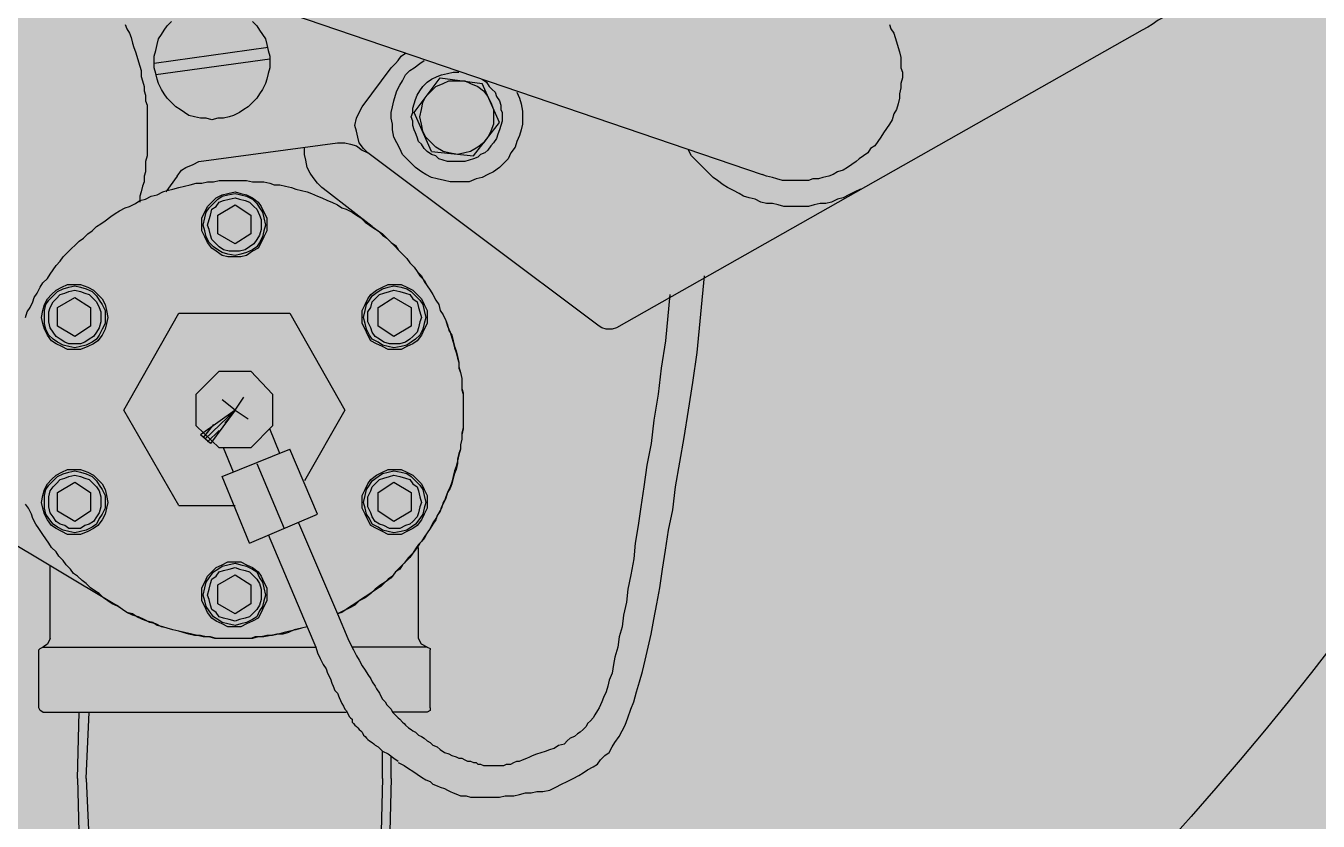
# Model space of a CAD drawing. Header units: millimetres. Extents: x -58335 to 291665, y -66693 to 213307.
# Drawn here: x 191453.8 to 191646, y 129210.8 to 129329.1 of the extents above; entities that cross this region are included whole.
import ezdxf

# ---------------------------------------------------------------- set-up
doc = ezdxf.new("R2010")
doc.units = ezdxf.units.MM
doc.header["$LTSCALE"] = 1000
doc.layers.add('X-SITE$0$-MY-녹지', color=254, linetype='Continuous')
doc.layers.add('X-SITE$0$P', color=2, linetype='Continuous')
doc.layers.add('X-SITE$0$A-ETC-기계 NOPLOT', color=163, linetype='Continuous', plot=False)
pattern_1 = [(0, (-29382.5, 14650.24), (317.5, 317.5), [158.75, -476.25]), (90, (-29303.13, 14570.87), (-317.5, 317.5), [158.75, -476.25])]

# ---------------------------------------------------------------- blocks, each defined once
blk = doc.blocks.new('X-SITE$0$240910_L-1F')
at = {"layer": 'X-SITE$0$-MY-녹지'}
h = blk.add_hatch(dxfattribs=at)
h.set_pattern_fill('CROSS', color=256, scale=50, style=2)
h.set_pattern_definition(pattern_1)
edge = h.paths.add_edge_path()
edge.add_arc((65971.07, 168205.25), 1850, 147.2795, 178.45248)
edge.add_line((64121.74, 168255.22), (153371.07, 168255.22))
edge.add_line((153371.07, 168255.22), (153371.07, 125655.26))
edge.add_line((153371.07, 125655.26), (167000, 125655.26))
edge.add_line((167000, 125655.26), (167000, 169179.4))
edge.add_line((167000, 169179.4), (166974.16, 169205.24))
edge.add_line((166974.16, 169205.24), (64414.63, 169205.26))
h = blk.add_hatch(dxfattribs=at)
h.set_pattern_fill('CROSS', color=256, scale=50, style=2)
h.set_pattern_definition(pattern_1)
edge = h.paths.add_edge_path()
edge.add_arc((65971.07, 168205.25), 1850, 147.2795, 157.76624)
edge.add_line((64258.62, 168905.27), (64971.07, 168905.27))
edge.add_line((64971.07, 168905.27), (64971.07, 168255.22))
edge.add_line((64971.07, 168255.22), (153371.07, 168255.22))
edge.add_line((153371.07, 168255.22), (153371.07, 125655.26))
edge.add_line((153371.07, 125655.26), (167000, 125655.26))
edge.add_line((167000, 125655.26), (167000, 169179.4))
edge.add_line((167000, 169179.4), (166974.16, 169205.24))
edge.add_line((166974.16, 169205.24), (64414.63, 169205.26))
blk = doc.blocks.new('X-SITE$0$punp')
at = {"layer": 'X-SITE$0$P', "color": 0, "linetype": 'Continuous'}
for points in [[(922805.92, 135460.16), (922804.72, 135459.27), (922803.83, 135458.67), (922802.93, 135457.77), (922802.04, 135456.88), (922801.14, 135455.69), (922800.25, 135454.79), (922799.35, 135453.9), (922798.46, 135453), (922797.56, 135451.81), (922796.67, 135450.91), (922796.07, 135449.72), (922795.17, 135448.82), (922794.58, 135447.63), (922793.68, 135446.44), (922793.08, 135445.54), (922792.49, 135444.35)], [(922792.49, 135444.35), (922731.02, 135335.73)], [(922793.68, 135392.13), (922792.79, 135392.42), (922791.89, 135393.02), (922791, 135393.32), (922790.1, 135393.62), (922788.91, 135393.92), (922788.01, 135394.21), (922786.82, 135394.51), (922785.92, 135394.51), (922784.73, 135394.51), (922783.83, 135394.81), (922782.64, 135394.81), (922781.45, 135394.51), (922780.55, 135394.51), (922779.36, 135394.21), (922778.46, 135394.21), (922777.27, 135393.92), (922776.08, 135393.62), (922775.18, 135393.02), (922773.99, 135392.72), (922773.09, 135392.13), (922772.2, 135391.53), (922771.3, 135390.93), (922770.41, 135390.34), (922769.51, 135389.74), (922768.62, 135389.14), (922768.02, 135388.25), (922767.12, 135387.65), (922766.53, 135386.75), (922765.93, 135385.86), (922765.33, 135385.26), (922764.74, 135384.37), (922764.14, 135383.47), (922763.54, 135382.58), (922763.24, 135381.38), (922762.65, 135380.49), (922762.35, 135379.59), (922762.05, 135378.4), (922761.75, 135377.5), (922761.75, 135376.31), (922761.45, 135375.41), (922761.45, 135374.22), (922761.45, 135373.33), (922761.45, 135372.13), (922761.45, 135371.24), (922761.45, 135370.04), (922761.75, 135368.85), (922762.05, 135367.95), (922762.35, 135366.76), (922762.65, 135365.87)], [(922759.66, 135386.16), (922759.07, 135384.96), (922758.47, 135383.77), (922757.87, 135382.58), (922757.57, 135381.38), (922756.98, 135380.19), (922756.68, 135379), (922756.68, 135377.8), (922756.38, 135376.61), (922756.08, 135375.41), (922756.08, 135373.92), (922756.08, 135372.73), (922756.08, 135371.54), (922756.08, 135370.34), (922756.38, 135369.15), (922756.68, 135367.95), (922756.68, 135366.76), (922756.98, 135365.57), (922757.57, 135364.37), (922757.87, 135363.18), (922758.17, 135361.99), (922758.77, 135361.09), (922759.37, 135359.9), (922759.96, 135358.7), (922760.56, 135357.81), (922761.45, 135356.62), (922762.05, 135355.72), (922762.95, 135354.83), (922763.84, 135353.93), (922764.74, 135353.03), (922765.63, 135352.14), (922766.53, 135351.24), (922767.72, 135350.65)], [(922795.77, 135268.59), (922762.65, 135365.87)], [(922725.94, 135352.44), (922741.76, 135353.93)], [(922714.01, 135350.65), (922719.68, 135351.54)], [(922719.68, 135351.54), (922725.94, 135352.44)], [(922698.19, 135347.96), (922703.27, 135348.86)], [(922703.27, 135348.86), (922708.34, 135349.75)], [(922708.34, 135349.75), (922714.01, 135350.65)], [(922681.18, 135345.28), (922685.06, 135345.87)], [(922685.06, 135345.87), (922689.24, 135346.47)], [(922689.24, 135346.47), (922693.42, 135347.36)], [(922693.42, 135347.36), (922698.19, 135347.96)], [(922728.33, 135345.87), (922722.66, 135344.98)], [(922737.88, 135346.77), (922728.33, 135345.87)], [(922667.76, 135342.89), (922670.74, 135343.49)], [(922670.74, 135343.49), (922674.02, 135344.08)], [(922674.02, 135344.08), (922677.3, 135344.68)], [(922677.3, 135344.68), (922681.18, 135345.28)], [(922711.92, 135343.49), (922707.14, 135342.89)], [(922717.29, 135344.38), (922711.92, 135343.49)], [(922722.66, 135344.98), (922717.29, 135344.38)], [(922657.91, 135340.5), (922660, 135341.1)], [(922660, 135341.1), (922662.38, 135341.7)], [(922662.38, 135341.7), (922665.07, 135342.29)], [(922665.07, 135342.29), (922667.76, 135342.89)], [(922694.01, 135340.8), (922690.14, 135340.2)], [(922698.19, 135341.4), (922694.01, 135340.8)], [(922702.67, 135341.99), (922698.19, 135341.4)], [(922707.14, 135342.89), (922702.67, 135341.99)], [(922648.96, 135337.52), (922650.45, 135338.11)], [(922650.45, 135338.11), (922652.24, 135338.71)], [(922652.24, 135338.71), (922653.73, 135339.31)], [(922653.73, 135339.31), (922655.82, 135339.9)], [(922655.82, 135339.9), (922657.91, 135340.5)], [(922677.01, 135338.11), (922674.32, 135337.82)], [(922679.99, 135338.71), (922677.01, 135338.11)], [(922683.27, 135339.31), (922679.99, 135338.71)], [(922686.55, 135339.61), (922683.27, 135339.31)], [(922690.14, 135340.2), (922686.55, 135339.61)], [(922644.48, 135334.83), (922645.37, 135335.43)], [(922645.37, 135335.43), (922646.57, 135336.32)], [(922646.57, 135336.32), (922647.76, 135336.92)], [(922647.76, 135336.92), (922648.96, 135337.52)], [(922662.98, 135335.43), (922661.49, 135335.13)], [(922665.07, 135336.03), (922662.98, 135335.43)], [(922667.16, 135336.32), (922665.07, 135336.03)], [(922669.25, 135336.92), (922667.16, 135336.32)], [(922671.63, 135337.22), (922669.25, 135336.92)], [(922674.32, 135337.82), (922671.63, 135337.22)], [(922731.02, 135335.73), (922730.72, 135334.83), (922730.72, 135333.64), (922731.02, 135332.74), (922731.32, 135332.15)], [(922641.79, 135332.44), (922642.69, 135333.34)], [(922642.69, 135333.34), (922643.29, 135334.24)], [(922643.29, 135334.24), (922644.48, 135334.83)], [(922653.73, 135332.74), (922652.54, 135332.15)], [(922654.63, 135333.04), (922653.73, 135332.74)], [(922655.82, 135333.64), (922654.63, 135333.04)], [(922657.01, 135333.94), (922655.82, 135333.64)], [(922658.21, 135334.24), (922657.01, 135333.94)], [(922659.7, 135334.83), (922658.21, 135334.24)], [(922661.49, 135335.13), (922659.7, 135334.83)], [(922639.71, 135329.76), (922640.3, 135330.95)], [(922640.3, 135330.95), (922640.9, 135331.85)], [(922640.9, 135331.85), (922641.79, 135332.44)], [(922649.85, 135330.36), (922649.25, 135329.76)], [(922650.45, 135330.95), (922649.85, 135330.36)], [(922651.04, 135331.25), (922650.45, 135330.95)], [(922651.94, 135331.85), (922651.04, 135331.25)], [(922652.54, 135332.15), (922651.94, 135331.85)], [(922731.32, 135332.15), (922767.12, 135284.4)], [(922637.91, 135326.78), (922638.51, 135327.97)], [(922638.51, 135327.97), (922639.11, 135328.86)], [(922639.11, 135328.86), (922639.71, 135329.76)], [(922647.17, 135327.67), (922646.57, 135327.07)], [(922647.46, 135328.27), (922647.17, 135327.67)], [(922648.06, 135328.86), (922647.46, 135328.27)], [(922648.66, 135329.46), (922648.06, 135328.86)], [(922649.25, 135329.76), (922648.66, 135329.46)], [(922636.72, 135324.39), (922637.32, 135325.58)], [(922637.32, 135325.58), (922637.91, 135326.78)], [(922644.78, 135323.79), (922645.08, 135324.98)], [(922645.67, 135325.58), (922645.08, 135324.98)], [(922646.27, 135326.18), (922645.67, 135325.58)], [(922646.57, 135327.07), (922646.27, 135326.18)], [(922635.23, 135320.51), (922635.53, 135322)], [(922635.53, 135322), (922636.12, 135323.19)], [(922636.12, 135323.19), (922636.72, 135324.39)], [(922643.58, 135321.11), (922643.88, 135322)], [(922643.88, 135322), (922644.18, 135322.9)], [(922644.18, 135322.9), (922644.78, 135323.79)], [(922634.93, 135318.12), (922635.23, 135319.31)], [(922635.23, 135319.31), (922635.23, 135320.51)], [(922642.69, 135318.42), (922642.99, 135319.31)], [(922642.99, 135319.31), (922643.29, 135320.21)], [(922643.29, 135320.21), (922643.58, 135321.11)], [(922634.63, 135315.73), (922634.93, 135316.93)], [(922634.93, 135316.93), (922634.93, 135318.12)], [(922641.79, 135316.33), (922642.09, 135317.23)], [(922642.09, 135317.23), (922642.39, 135317.82)], [(922642.39, 135317.82), (922642.69, 135318.42)], [(922634.33, 135314.54), (922634.63, 135315.73)], [(922634.33, 135313.65), (922634.33, 135314.54)], [(922640.9, 135313.94), (922641.2, 135314.54)], [(922640.9, 135313.65), (922640.9, 135313.94)], [(922641.2, 135314.54), (922641.5, 135315.14)], [(922641.5, 135315.73), (922641.79, 135316.33)], [(922641.5, 135315.14), (922641.5, 135315.73)], [(922779.66, 135315.14), (922778.46, 135315.73), (922777.27, 135316.03), (922775.78, 135316.33), (922774.58, 135316.33), (922773.09, 135316.33), (922771.9, 135316.03), (922770.7, 135315.73), (922769.51, 135315.14), (922768.32, 135314.84), (922767.12, 135313.94), (922765.93, 135313.35), (922765.03, 135312.45), (922764.14, 135311.56), (922763.24, 135310.36), (922762.65, 135309.17), (922762.05, 135307.98), (922761.75, 135306.78), (922761.16, 135305.29), (922761.16, 135304.1), (922761.16, 135302.6), (922761.16, 135301.41), (922761.45, 135300.22), (922761.75, 135298.73), (922762.05, 135297.53), (922762.65, 135296.34), (922763.24, 135295.44), (922764.14, 135294.25), (922765.03, 135293.35), (922765.93, 135292.46), (922766.83, 135291.56), (922768.02, 135290.97), (922769.21, 135290.37), (922770.41, 135289.77), (922771.9, 135289.47), (922773.09, 135289.47), (922774.29, 135289.18), (922775.48, 135289.18), (922776.67, 135289.47), (922777.87, 135289.77), (922779.06, 135290.07), (922779.96, 135290.37), (922781.15, 135290.97), (922782.04, 135291.56), (922783.24, 135292.16), (922784.13, 135293.06), (922784.73, 135293.95), (922785.62, 135295.14), (922786.22, 135296.04)], [(922634.04, 135311.56), (922634.33, 135312.75)], [(922634.04, 135310.66), (922634.04, 135311.56)], [(922634.33, 135312.75), (922634.33, 135313.65)], [(922640.6, 135312.45), (922640.9, 135313.05)], [(922640.6, 135311.85), (922640.6, 135312.45)], [(922640.6, 135311.56), (922640.6, 135311.85)], [(922640.6, 135310.96), (922640.6, 135311.56)], [(922640.9, 135313.05), (922640.9, 135313.65)], [(922782.34, 135307.98), (922781.75, 135308.87), (922780.85, 135309.47), (922780.25, 135310.06), (922779.66, 135310.66), (922778.76, 135310.96), (922777.87, 135311.56), (922776.97, 135311.85), (922776.08, 135311.85), (922775.48, 135312.15), (922774.58, 135312.15), (922773.69, 135312.15), (922772.79, 135311.85), (922771.9, 135311.56), (922771, 135311.26), (922770.11, 135310.96), (922769.21, 135310.36), (922768.62, 135309.77), (922767.72, 135309.17), (922767.12, 135308.57), (922766.83, 135307.68), (922766.23, 135307.08), (922765.93, 135306.19), (922765.63, 135305.29), (922765.33, 135304.39), (922765.33, 135303.5), (922765.33, 135302.6), (922765.33, 135301.71), (922765.33, 135300.81), (922765.63, 135299.92), (922765.93, 135299.02), (922766.53, 135298.43), (922766.83, 135297.53), (922767.42, 135296.64), (922768.02, 135296.04), (922768.91, 135295.44), (922769.51, 135294.85), (922770.41, 135294.55), (922771.3, 135294.25), (922771.9, 135293.95), (922772.79, 135293.65), (922773.69, 135293.65), (922774.58, 135293.35), (922775.48, 135293.65), (922776.37, 135293.65), (922777.27, 135293.95), (922778.16, 135294.25), (922779.06, 135294.55), (922779.96, 135295.14), (922780.85, 135295.74), (922781.75, 135296.64), (922782.34, 135297.53), (922782.94, 135298.73), (922783.24, 135299.62), (922783.54, 135300.81), (922783.83, 135302.01), (922783.83, 135303.2)], [(922766.53, 135306.19), (922773.39, 135311.56)], [(922773.39, 135311.56), (922781.45, 135307.98)], [(922634.04, 135310.06), (922634.04, 135310.66)], [(922634.04, 135309.17), (922634.04, 135310.06)], [(922634.04, 135308.27), (922634.04, 135309.17)], [(922640.6, 135310.66), (922640.6, 135310.96)], [(922640.6, 135310.06), (922640.6, 135310.66)], [(922640.6, 135309.77), (922640.6, 135310.06)], [(922640.6, 135309.17), (922640.6, 135309.77)], [(922640.6, 135308.57), (922640.6, 135309.17)], [(922640.6, 135308.27), (922640.6, 135308.57)], [(922766.83, 135302.9), (922767.12, 135301.11), (922767.42, 135299.92), (922768.32, 135298.43), (922769.21, 135297.53), (922770.41, 135296.34), (922771.6, 135295.74), (922773.09, 135295.44), (922774.58, 135295.14), (922776.08, 135295.44), (922777.57, 135295.74), (922778.76, 135296.34), (922779.96, 135297.53), (922780.85, 135298.43), (922781.45, 135299.92), (922782.04, 135301.11), (922782.04, 135302.9), (922782.04, 135304.39), (922781.45, 135305.59), (922780.85, 135307.08), (922779.96, 135308.27), (922778.76, 135309.17), (922777.57, 135309.77), (922776.08, 135310.36), (922774.58, 135310.36), (922773.09, 135310.36), (922771.6, 135309.77), (922770.41, 135309.17), (922769.21, 135308.27), (922768.32, 135307.08), (922767.42, 135305.59), (922767.12, 135304.39), (922766.83, 135302.9)], [(922634.04, 135307.68), (922634.04, 135308.27)], [(922634.04, 135306.78), (922634.04, 135307.68)], [(922634.04, 135306.19), (922634.04, 135306.78)], [(922634.04, 135305.59), (922634.04, 135306.19)], [(922640.9, 135307.68), (922640.6, 135308.27)], [(922640.9, 135307.08), (922640.9, 135307.68)], [(922641.2, 135306.78), (922640.9, 135307.08)], [(922641.2, 135306.19), (922641.2, 135306.78)], [(922641.5, 135305.59), (922641.2, 135306.19)], [(922767.42, 135297.53), (922766.53, 135306.19)], [(922782.64, 135299.32), (922781.45, 135307.98)], [(922634.33, 135304.69), (922634.04, 135305.59)], [(922634.33, 135304.1), (922634.33, 135304.69)], [(922634.33, 135303.5), (922634.33, 135304.1)], [(922634.63, 135302.9), (922634.33, 135303.5)], [(922641.5, 135304.99), (922641.5, 135305.59)], [(922641.79, 135304.39), (922641.5, 135304.99)], [(922642.09, 135303.8), (922641.79, 135304.39)], [(922642.09, 135303.2), (922642.09, 135303.8)], [(922642.39, 135302.6), (922642.09, 135303.2)], [(922669.25, 135271.87), (922668.95, 135270.68), (922668.65, 135269.48), (922668.35, 135268.29), (922668.05, 135267.09), (922667.76, 135265.9), (922667.46, 135264.71), (922667.46, 135263.51), (922667.16, 135262.32), (922667.16, 135261.13), (922666.86, 135260.23), (922666.86, 135259.04), (922666.86, 135257.84), (922666.86, 135256.65), (922666.86, 135255.46), (922666.86, 135254.26), (922666.86, 135253.07), (922667.16, 135251.88), (922667.16, 135250.98), (922667.46, 135249.79), (922667.46, 135248.59), (922667.76, 135247.4), (922668.05, 135246.21), (922668.35, 135245.31), (922668.65, 135244.12), (922668.95, 135242.92), (922669.25, 135242.03), (922669.55, 135240.83), (922670.14, 135239.94), (922670.44, 135238.75), (922670.74, 135237.85), (922671.34, 135236.66), (922671.93, 135235.76), (922672.23, 135234.57), (922672.83, 135233.67), (922673.42, 135232.78), (922674.02, 135231.58), (922674.62, 135230.69), (922675.22, 135229.79), (922676.11, 135228.9), (922676.71, 135228), (922677.3, 135227.11), (922678.2, 135226.21), (922678.8, 135225.32), (922679.69, 135224.42), (922680.29, 135223.53), (922681.18, 135222.93), (922682.08, 135222.04), (922682.97, 135221.44), (922683.87, 135220.54), (922684.76, 135219.95), (922685.66, 135219.05), (922686.55, 135218.45), (922687.45, 135217.86), (922688.34, 135217.26), (922689.54, 135216.37), (922690.43, 135215.77), (922691.63, 135215.17), (922692.52, 135214.87), (922693.72, 135214.28), (922694.61, 135213.68)], [(922733.11, 135213.68), (922734.3, 135213.98), (922735.19, 135214.58), (922736.39, 135215.17), (922737.28, 135215.47), (922738.18, 135216.07), (922739.37, 135216.66), (922740.27, 135217.26), (922741.16, 135218.16), (922742.06, 135218.75), (922742.95, 135219.35), (922743.85, 135219.95), (922744.74, 135220.84), (922745.64, 135221.44), (922746.53, 135222.33), (922747.43, 135223.23), (922748.03, 135223.83), (922748.92, 135224.72), (922749.52, 135225.62), (922750.41, 135226.51), (922751.01, 135227.41), (922751.91, 135228.3), (922752.5, 135229.2), (922753.1, 135230.09), (922753.99, 135231.29), (922754.59, 135232.18), (922755.19, 135233.08), (922755.78, 135234.27), (922756.08, 135235.16), (922756.68, 135236.36), (922757.28, 135237.25), (922757.57, 135238.45), (922758.17, 135239.64), (922758.47, 135240.83), (922759.07, 135242.03), (922759.37, 135242.92), (922759.66, 135244.12), (922759.96, 135245.31), (922760.26, 135246.5), (922760.56, 135247.7), (922760.86, 135248.89), (922760.86, 135250.09), (922761.16, 135251.28), (922761.16, 135252.47), (922761.45, 135253.67), (922761.45, 135254.86), (922761.45, 135256.05), (922761.45, 135256.95), (922761.45, 135258.14), (922761.45, 135259.34), (922761.16, 135260.53), (922761.16, 135261.72), (922761.16, 135262.92), (922760.86, 135264.11), (922760.56, 135265.01), (922760.56, 135266.2), (922760.26, 135267.39), (922759.96, 135268.59), (922759.66, 135269.48), (922759.37, 135270.68), (922759.07, 135271.87), (922758.77, 135272.76), (922758.17, 135273.96), (922757.87, 135274.85), (922757.28, 135276.05), (922756.98, 135276.94), (922756.38, 135278.14), (922755.78, 135279.03), (922755.49, 135279.93), (922754.89, 135281.12), (922754.29, 135282.01), (922753.7, 135282.91), (922752.8, 135283.8), (922752.2, 135284.7), (922751.61, 135285.6), (922751.01, 135286.49), (922750.11, 135287.39), (922749.52, 135288.28), (922748.62, 135289.18), (922747.73, 135290.07), (922747.13, 135290.67), (922746.24, 135291.56), (922745.34, 135292.46), (922744.44, 135293.06), (922743.55, 135293.95), (922742.65, 135294.55), (922741.76, 135295.14), (922740.86, 135296.04), (922739.67, 135296.64), (922738.78, 135297.23), (922737.88, 135297.83), (922736.69, 135298.43), (922735.79, 135299.02), (922734.6, 135299.32), (922733.7, 135299.92), (922732.51, 135300.52), (922731.32, 135300.81), (922730.12, 135301.41), (922728.93, 135301.71), (922728.03, 135302.01), (922726.84, 135302.31), (922725.94, 135302.6), (922724.75, 135302.9), (922723.86, 135303.2), (922722.66, 135303.2), (922721.77, 135303.5), (922720.57, 135303.8), (922719.68, 135303.8), (922718.48, 135303.8), (922717.59, 135304.1), (922716.39, 135304.1), (922715.2, 135304.1), (922714.31, 135304.1), (922713.11, 135304.1), (922712.22, 135304.1), (922711.02, 135304.1), (922710.13, 135304.1), (922708.93, 135303.8), (922708.04, 135303.8), (922706.85, 135303.5), (922705.95, 135303.5), (922705.06, 135303.2), (922703.86, 135302.9), (922702.97, 135302.9), (922701.77, 135302.6), (922700.88, 135302.31), (922699.98, 135302.01), (922698.79, 135301.71), (922697.89, 135301.41), (922697, 135300.81), (922696.1, 135300.52), (922695.21, 135300.22), (922694.01, 135299.62), (922693.12, 135299.32), (922692.22, 135298.73), (922691.33, 135298.43), (922690.43, 135297.83), (922689.54, 135297.23), (922688.64, 135296.64), (922687.75, 135296.04), (922686.85, 135295.44), (922686.26, 135294.85), (922685.36, 135294.25), (922684.47, 135293.65), (922683.57, 135293.06), (922682.97, 135292.46), (922682.08, 135291.56), (922681.18, 135290.97), (922680.59, 135290.07), (922679.69, 135289.47), (922679.09, 135288.58), (922678.5, 135287.98), (922677.6, 135287.09), (922677.01, 135286.19), (922676.41, 135285.3), (922675.81, 135284.4), (922675.22, 135283.51), (922674.62, 135282.61), (922674.02, 135281.72), (922673.42, 135280.82), (922672.83, 135279.93), (922672.23, 135279.03), (922671.93, 135278.14)], [(922751.91, 135285.3), (922751.01, 135286.49), (922750.41, 135287.39), (922749.52, 135288.28), (922748.62, 135289.18), (922748.03, 135290.07), (922747.13, 135290.67), (922746.24, 135291.56), (922745.34, 135292.46), (922744.44, 135293.06), (922743.55, 135293.95), (922742.65, 135294.55), (922741.76, 135295.44), (922740.57, 135296.04), (922739.67, 135296.64), (922738.78, 135297.23), (922737.88, 135297.83), (922736.69, 135298.43), (922735.79, 135299.02), (922734.6, 135299.32), (922733.7, 135299.92), (922732.51, 135300.52), (922731.61, 135300.81), (922730.42, 135301.11), (922729.52, 135301.71), (922728.33, 135302.01), (922727.14, 135302.31), (922726.24, 135302.6), (922725.05, 135302.9), (922723.86, 135303.2), (922722.96, 135303.2), (922721.77, 135303.5), (922720.57, 135303.8), (922719.38, 135303.8), (922718.19, 135303.8), (922717.29, 135304.1), (922716.1, 135304.1), (922714.9, 135304.1), (922713.71, 135304.1), (922712.52, 135304.1), (922711.62, 135304.1), (922710.43, 135304.1), (922709.23, 135303.8), (922708.04, 135303.8), (922706.85, 135303.5), (922705.95, 135303.5), (922704.76, 135303.2), (922703.56, 135302.9), (922702.37, 135302.6), (922701.47, 135302.31), (922700.28, 135302.01), (922699.09, 135301.71), (922698.19, 135301.41), (922697, 135300.81), (922695.81, 135300.52), (922694.91, 135299.92), (922693.72, 135299.62), (922692.82, 135299.02), (922691.63, 135298.43), (922690.73, 135297.83), (922689.54, 135297.23), (922688.64, 135296.64), (922687.45, 135296.04), (922686.55, 135295.14), (922685.66, 135294.55), (922684.47, 135293.65), (922683.57, 135292.76), (922682.38, 135291.86), (922681.48, 135290.97), (922680.59, 135290.07), (922679.39, 135289.18), (922678.5, 135287.98), (922677.9, 135287.09), (922677.01, 135285.89), (922676.11, 135285), (922675.22, 135283.8), (922674.62, 135282.61), (922673.72, 135281.72), (922673.13, 135280.52), (922672.53, 135279.33), (922671.93, 135278.14)], [(922634.93, 135302.01), (922634.63, 135302.9)], [(922635.23, 135301.41), (922634.93, 135302.01)], [(922635.53, 135300.81), (922635.23, 135301.41)], [(922635.83, 135300.22), (922635.53, 135300.81)], [(922642.69, 135301.71), (922642.39, 135302.6)], [(922642.99, 135301.11), (922642.69, 135301.71)], [(922643.29, 135300.22), (922642.99, 135301.11)], [(922636.12, 135299.32), (922635.83, 135300.22)], [(922636.42, 135298.73), (922636.12, 135299.32)], [(922636.72, 135297.83), (922636.42, 135298.73)], [(922637.32, 135297.23), (922636.72, 135297.83)], [(922643.88, 135299.32), (922643.29, 135300.22)], [(922644.48, 135298.73), (922643.88, 135299.32)], [(922644.78, 135297.83), (922644.48, 135298.73)], [(922645.37, 135297.23), (922644.78, 135297.83)], [(922775.48, 135293.95), (922782.64, 135299.32)], [(922637.62, 135296.34), (922637.32, 135297.23)], [(922638.21, 135295.44), (922637.62, 135296.34)], [(922638.81, 135294.55), (922638.21, 135295.44)], [(922645.67, 135296.64), (922645.37, 135297.23)], [(922646.27, 135296.04), (922645.67, 135296.64)], [(922646.57, 135295.44), (922646.27, 135296.04)], [(922646.87, 135294.85), (922646.57, 135295.44)], [(922652.54, 135297.23), (922651.94, 135297.23), (922651.64, 135296.64)], [(922651.64, 135296.64), (922651.64, 135289.47)], [(922652.54, 135297.23), (922664.47, 135297.23)], [(922665.07, 135296.64), (922664.77, 135297.23), (922664.47, 135297.23)], [(922665.07, 135296.64), (922665.67, 135295.44), (922666.86, 135294.85)], [(922665.07, 135296.64), (922665.07, 135281.12)], [(922688.34, 135289.77), (922688.34, 135288.58), (922688.94, 135287.39), (922689.54, 135286.19), (922690.14, 135285), (922691.33, 135284.4), (922692.52, 135283.8), (922693.72, 135283.21), (922694.91, 135283.21), (922696.4, 135283.21), (922697.6, 135283.8), (922698.79, 135284.4), (922699.68, 135285), (922700.58, 135286.19), (922701.18, 135287.39), (922701.77, 135288.58), (922701.77, 135289.77), (922701.77, 135291.26), (922701.18, 135292.46), (922700.58, 135293.65), (922699.68, 135294.55), (922698.79, 135295.44), (922697.6, 135296.04), (922696.4, 135296.64), (922694.91, 135296.64), (922693.72, 135296.64), (922692.52, 135296.04), (922691.33, 135295.44), (922690.14, 135294.55), (922689.54, 135293.65), (922688.94, 135292.46), (922688.34, 135291.26), (922688.34, 135289.77)], [(922688.64, 135289.77), (922688.94, 135288.58), (922689.24, 135287.39), (922689.84, 135286.49), (922690.43, 135285.3), (922691.63, 135284.7), (922692.52, 135284.1), (922693.72, 135283.8), (922694.91, 135283.51), (922696.4, 135283.8), (922697.6, 135284.1), (922698.49, 135284.7), (922699.39, 135285.3), (922700.28, 135286.49), (922700.88, 135287.39), (922701.18, 135288.58), (922701.47, 135289.77), (922701.18, 135291.26), (922700.88, 135292.46), (922700.28, 135293.35), (922699.39, 135294.25), (922698.49, 135295.14), (922697.6, 135295.74), (922696.4, 135296.04), (922694.91, 135296.34), (922693.72, 135296.04), (922692.52, 135295.74), (922691.63, 135295.14), (922690.43, 135294.25), (922689.84, 135293.35), (922689.24, 135292.46), (922688.94, 135291.26), (922688.64, 135289.77)], [(922689.54, 135289.77), (922689.54, 135288.88), (922690.14, 135287.68), (922690.43, 135286.79), (922691.03, 135285.89), (922691.93, 135285.3), (922692.82, 135285), (922694.01, 135284.4), (922694.91, 135284.4), (922696.1, 135284.4), (922697.3, 135285), (922698.19, 135285.3), (922698.79, 135285.89), (922699.68, 135286.79), (922699.98, 135287.68), (922700.28, 135288.88), (922700.58, 135289.77), (922700.28, 135290.97), (922699.98, 135292.16), (922699.68, 135293.06), (922698.79, 135293.65), (922698.19, 135294.55), (922697.3, 135294.85), (922696.1, 135295.14), (922694.91, 135295.44), (922694.01, 135295.14), (922692.82, 135294.85), (922691.93, 135294.55), (922691.03, 135293.65), (922690.43, 135293.06), (922690.14, 135292.16), (922689.54, 135290.97), (922689.54, 135289.77)], [(922726.54, 135289.77), (922726.54, 135288.58), (922727.14, 135287.39), (922727.73, 135286.19), (922728.33, 135285), (922729.52, 135284.4), (922730.72, 135283.8), (922731.91, 135283.21), (922733.11, 135283.21), (922734.6, 135283.21), (922735.79, 135283.8), (922736.98, 135284.4), (922737.88, 135285), (922738.78, 135286.19), (922739.37, 135287.39), (922739.97, 135288.58), (922739.97, 135289.77), (922739.97, 135291.26), (922739.37, 135292.46), (922738.78, 135293.65), (922737.88, 135294.55), (922736.98, 135295.44), (922735.79, 135296.04), (922734.6, 135296.64), (922733.11, 135296.64), (922731.91, 135296.64), (922730.72, 135296.04), (922729.52, 135295.44), (922728.33, 135294.55), (922727.73, 135293.65), (922727.14, 135292.46), (922726.54, 135291.26), (922726.54, 135289.77)], [(922726.84, 135289.77), (922727.14, 135288.58), (922727.44, 135287.39), (922728.03, 135286.49), (922728.63, 135285.3), (922729.52, 135284.7), (922730.72, 135284.1), (922731.91, 135283.8), (922733.11, 135283.51), (922734.6, 135283.8), (922735.79, 135284.1), (922736.69, 135284.7), (922737.58, 135285.3), (922738.48, 135286.49), (922739.07, 135287.39), (922739.37, 135288.58), (922739.67, 135289.77), (922739.37, 135291.26), (922739.07, 135292.46), (922738.48, 135293.35), (922737.58, 135294.25), (922736.69, 135295.14), (922735.79, 135295.74), (922734.6, 135296.04), (922733.11, 135296.34), (922731.91, 135296.04), (922730.72, 135295.74), (922729.52, 135295.14), (922728.63, 135294.25), (922728.03, 135293.35), (922727.44, 135292.46), (922727.14, 135291.26), (922726.84, 135289.77)], [(922727.73, 135289.77), (922727.73, 135288.88), (922728.03, 135287.68), (922728.63, 135286.79), (922729.23, 135285.89), (922730.12, 135285.3), (922731.02, 135285), (922732.21, 135284.4), (922733.11, 135284.4), (922734.3, 135284.4), (922735.19, 135285), (922736.39, 135285.3), (922736.98, 135285.89), (922737.88, 135286.79), (922738.18, 135287.68), (922738.48, 135288.88), (922738.78, 135289.77), (922738.48, 135290.97), (922738.18, 135292.16), (922737.88, 135293.06), (922736.98, 135293.65), (922736.39, 135294.55), (922735.19, 135294.85), (922734.3, 135295.14), (922733.11, 135295.44), (922732.21, 135295.14), (922731.02, 135294.85), (922730.12, 135294.55), (922729.23, 135293.65), (922728.63, 135293.06), (922728.03, 135292.16), (922727.73, 135290.97), (922727.73, 135289.77)], [(922767.42, 135297.53), (922775.48, 135293.95)], [(922639.41, 135293.65), (922638.81, 135294.55)], [(922640, 135292.76), (922639.41, 135293.65)], [(922640.6, 135291.86), (922640, 135292.76)], [(922647.46, 135294.25), (922646.87, 135294.85)], [(922647.76, 135293.65), (922647.46, 135294.25)], [(922648.06, 135293.35), (922647.76, 135293.65)], [(922648.36, 135292.76), (922648.06, 135293.35)], [(922648.96, 135292.16), (922648.36, 135292.76)], [(922666.86, 135294.85), (922685.66, 135294.85)], [(922693.12, 135293.35), (922691.03, 135289.77)], [(922697, 135293.35), (922693.12, 135293.35)], [(922699.09, 135289.77), (922697, 135293.35)], [(922731.32, 135293.35), (922729.23, 135289.77)], [(922735.19, 135293.35), (922731.32, 135293.35)], [(922737.28, 135289.77), (922735.19, 135293.35)], [(922641.2, 135290.67), (922640.6, 135291.86)], [(922642.09, 135289.77), (922641.5, 135290.67)], [(922649.25, 135291.86), (922648.96, 135292.16)], [(922649.55, 135291.56), (922649.25, 135291.86)], [(922650.15, 135290.97), (922649.55, 135291.56)], [(922650.45, 135290.67), (922650.15, 135290.97)], [(922650.75, 135290.37), (922650.45, 135290.67)], [(922651.34, 135289.77), (922650.75, 135290.37)], [(922784.73, 135289.18), (922785.62, 135290.07), (922786.22, 135290.67), (922787.12, 135291.26), (922787.71, 135292.16)], [(922637.91, 135289.18), (922624.19, 135288.88)], [(922637.91, 135287.39), (922624.19, 135287.09)], [(922637.91, 135289.18), (922642.39, 135289.18)], [(922637.91, 135287.39), (922643.58, 135287.39)], [(922642.99, 135288.58), (922642.09, 135289.77)], [(922643.58, 135287.39), (922642.99, 135288.58)], [(922644.18, 135286.79), (922643.58, 135287.39)], [(922651.64, 135289.47), (922651.34, 135289.77)], [(922652.24, 135289.18), (922651.64, 135289.47)], [(922652.83, 135288.58), (922652.24, 135289.18)], [(922653.13, 135288.28), (922652.83, 135288.58)], [(922653.73, 135287.98), (922653.13, 135288.28)], [(922654.33, 135287.39), (922653.73, 135287.98)], [(922654.92, 135287.09), (922654.33, 135287.39)], [(922691.03, 135289.77), (922693.12, 135286.49)], [(922697, 135286.49), (922699.09, 135289.77)], [(922729.23, 135289.77), (922731.32, 135286.49)], [(922735.19, 135286.49), (922737.28, 135289.77)], [(922776.67, 135283.21), (922784.73, 135289.18)], [(922644.48, 135286.49), (922644.18, 135286.79)], [(922644.78, 135285.89), (922644.48, 135286.49)], [(922645.08, 135285.6), (922644.78, 135285.89)], [(922645.37, 135285.3), (922645.08, 135285.6)], [(922645.67, 135284.7), (922645.37, 135285.3)], [(922645.97, 135284.4), (922645.67, 135284.7)], [(922655.52, 135286.79), (922654.92, 135287.09)], [(922656.42, 135286.19), (922655.52, 135286.79)], [(922657.01, 135285.89), (922656.42, 135286.19)], [(922657.91, 135285.3), (922657.01, 135285.89)], [(922658.5, 135285), (922657.91, 135285.3)], [(922659.4, 135284.4), (922658.5, 135285)], [(922693.12, 135286.49), (922697, 135286.49)], [(922731.32, 135286.49), (922735.19, 135286.49)], [(922751.91, 135285.3), (922759.07, 135276.05)], [(922646.27, 135284.1), (922645.97, 135284.4)], [(922646.57, 135283.8), (922646.27, 135284.1)], [(922646.87, 135283.51), (922646.57, 135283.8)], [(922647.46, 135283.21), (922646.87, 135283.51)], [(922647.76, 135282.91), (922647.46, 135283.21)], [(922648.06, 135282.61), (922647.76, 135282.91)], [(922648.36, 135282.31), (922648.06, 135282.61)], [(922648.66, 135282.01), (922648.36, 135282.31)], [(922648.96, 135281.72), (922648.66, 135282.01)], [(922660.29, 135283.8), (922659.4, 135284.4)], [(922661.19, 135283.21), (922660.29, 135283.8)], [(922662.38, 135282.61), (922661.19, 135283.21)], [(922663.28, 135282.01), (922662.38, 135282.61)], [(922664.47, 135281.42), (922663.28, 135282.01)], [(922767.12, 135284.4), (922768.02, 135283.51), (922769.21, 135282.61), (922770.41, 135282.31), (922771.6, 135282.01), (922772.79, 135281.72), (922774.29, 135282.01), (922775.48, 135282.61), (922776.67, 135283.21)], [(922767.72, 135283.21), (922767.12, 135284.4)], [(922769.21, 135278.14), (922769.21, 135279.63), (922768.91, 135280.82), (922768.62, 135282.01), (922767.72, 135283.21)], [(922649.25, 135281.42), (922648.96, 135281.72)], [(922649.55, 135281.12), (922649.25, 135281.42)], [(922650.15, 135281.12), (922649.55, 135281.12)], [(922650.45, 135280.82), (922650.15, 135281.12)], [(922650.75, 135280.52), (922650.45, 135280.82)], [(922651.34, 135280.22), (922650.75, 135280.52)], [(922651.94, 135279.93), (922651.34, 135280.22)], [(922651.64, 135217.26), (922651.64, 135279.93)], [(922652.24, 135279.63), (922651.94, 135279.93)], [(922652.83, 135279.33), (922652.24, 135279.63)], [(922653.43, 135279.03), (922652.83, 135279.33)], [(922665.67, 135280.82), (922664.47, 135281.42)], [(922666.86, 135280.22), (922665.67, 135280.82)], [(922671.93, 135278.14), (922666.86, 135280.22)], [(922714.01, 135279.63), (922699.39, 135271.27)], [(922734, 135268.29), (922714.01, 135279.63)], [(922654.03, 135278.73), (922653.43, 135279.03)], [(922654.63, 135278.43), (922654.03, 135278.73)], [(922655.52, 135278.14), (922654.63, 135278.43)], [(922656.12, 135277.54), (922655.52, 135278.14)], [(922657.01, 135277.24), (922656.12, 135277.54)], [(922657.61, 135276.94), (922657.01, 135277.24)], [(922658.5, 135276.64), (922657.61, 135276.94)], [(922659.7, 135276.05), (922658.5, 135276.64)], [(922690.73, 135270.08), (922671.93, 135278.14)], [(922765.33, 135249.49), (922769.21, 135278.14)], [(922660.59, 135275.75), (922659.7, 135276.05)], [(922661.49, 135275.15), (922660.59, 135275.75)], [(922662.68, 135274.55), (922661.49, 135275.15)], [(922663.88, 135273.96), (922662.68, 135274.55)], [(922665.07, 135273.66), (922663.88, 135273.96)], [(922686.55, 135259.93), (922692.52, 135273.96)], [(922692.52, 135273.96), (922705.95, 135268.29)], [(922759.07, 135276.05), (922759.96, 135274.85), (922760.86, 135273.96), (922762.05, 135273.06), (922762.95, 135272.47), (922764.14, 135271.87), (922765.63, 135271.57), (922766.83, 135271.27), (922768.32, 135271.27)], [(922665.07, 135217.26), (922665.07, 135273.66)], [(922669.25, 135271.87), (922665.07, 135273.66)], [(922669.25, 135271.87), (922668.95, 135270.68), (922668.65, 135269.18), (922668.05, 135267.99), (922667.76, 135266.8), (922667.76, 135265.6), (922667.46, 135264.41), (922667.16, 135262.92), (922667.16, 135261.72), (922666.86, 135260.53), (922666.86, 135259.34), (922666.86, 135257.84), (922666.86, 135256.65), (922666.86, 135255.46), (922666.86, 135254.26), (922666.86, 135252.77), (922667.16, 135251.58), (922667.16, 135250.38), (922667.46, 135249.19), (922667.76, 135248), (922668.05, 135246.5), (922668.35, 135245.31), (922668.65, 135244.12), (922668.95, 135242.92), (922669.25, 135241.73), (922669.84, 135240.54), (922670.14, 135239.34), (922670.74, 135238.15), (922671.34, 135236.96), (922671.63, 135235.76), (922672.23, 135234.57), (922672.83, 135233.67), (922673.72, 135232.48)], [(922688.34, 135263.81), (922669.25, 135271.87)], [(922702.97, 135261.42), (922689.54, 135267.09)], [(922700.28, 135254.26), (922705.95, 135268.29)], [(922705.06, 135266.2), (922710.13, 135264.11)], [(922734, 135245.31), (922734, 135268.29)], [(922669.25, 135256.95), (922669.25, 135255.46), (922669.84, 135254.26), (922670.44, 135253.07), (922671.04, 135252.17), (922672.23, 135251.28), (922673.42, 135250.68), (922674.62, 135250.09), (922675.81, 135250.09), (922677.3, 135250.09), (922678.5, 135250.68), (922679.69, 135251.28), (922680.59, 135252.17), (922681.48, 135253.07), (922682.08, 135254.26), (922682.68, 135255.46), (922682.68, 135256.95), (922682.68, 135258.14), (922682.08, 135259.34), (922681.48, 135260.53), (922680.59, 135261.72), (922679.69, 135262.32), (922678.5, 135262.92), (922677.3, 135263.51), (922675.81, 135263.51), (922674.62, 135263.51), (922673.42, 135262.92), (922672.23, 135262.32), (922671.04, 135261.72), (922670.44, 135260.53), (922669.84, 135259.34), (922669.25, 135258.14), (922669.25, 135256.95)], [(922669.55, 135256.95), (922669.84, 135255.46), (922670.14, 135254.26), (922670.74, 135253.37), (922671.34, 135252.47), (922672.53, 135251.58), (922673.42, 135250.98), (922674.62, 135250.68), (922675.81, 135250.38), (922677.3, 135250.68), (922678.5, 135250.98), (922679.39, 135251.58), (922680.59, 135252.47), (922681.18, 135253.37), (922681.78, 135254.26), (922682.08, 135255.46), (922682.38, 135256.95), (922682.08, 135258.14), (922681.78, 135259.34), (922681.18, 135260.53), (922680.59, 135261.42), (922679.39, 135262.02), (922678.5, 135262.62), (922677.3, 135262.92), (922675.81, 135263.21), (922674.62, 135262.92), (922673.42, 135262.62), (922672.53, 135262.02), (922671.34, 135261.42), (922670.74, 135260.53), (922670.14, 135259.34), (922669.84, 135258.14), (922669.55, 135256.95)], [(922706.25, 135260.23), (922710.73, 135264.71)], [(922717.29, 135264.71), (922710.73, 135264.71)], [(922722.06, 135260.23), (922717.29, 135264.71)], [(922745.64, 135256.95), (922745.64, 135255.46), (922745.94, 135254.26), (922746.83, 135253.07), (922747.43, 135252.17), (922748.62, 135251.28), (922749.82, 135250.68), (922751.01, 135250.09), (922752.2, 135250.09), (922753.7, 135250.09), (922754.89, 135250.68), (922756.08, 135251.28), (922756.98, 135252.17), (922757.87, 135253.07), (922758.47, 135254.26), (922758.77, 135255.46), (922759.07, 135256.95), (922758.77, 135258.14), (922758.47, 135259.34), (922757.87, 135260.53), (922756.98, 135261.72), (922756.08, 135262.32), (922754.89, 135262.92), (922753.7, 135263.51), (922752.2, 135263.51), (922751.01, 135263.51), (922749.82, 135262.92), (922748.62, 135262.32), (922747.43, 135261.72), (922746.83, 135260.53), (922745.94, 135259.34), (922745.64, 135258.14), (922745.64, 135256.95)], [(922745.94, 135256.95), (922746.24, 135255.46), (922746.53, 135254.26), (922747.13, 135253.37), (922747.73, 135252.47), (922748.62, 135251.58), (922749.82, 135250.98), (922751.01, 135250.68), (922752.2, 135250.38), (922753.7, 135250.68), (922754.89, 135250.98), (922755.78, 135251.58), (922756.68, 135252.47), (922757.57, 135253.37), (922758.17, 135254.26), (922758.47, 135255.46), (922758.77, 135256.95), (922758.47, 135258.14), (922758.17, 135259.34), (922757.57, 135260.53), (922756.68, 135261.42), (922755.78, 135262.02), (922754.89, 135262.62), (922753.7, 135262.92), (922752.2, 135263.21), (922751.01, 135262.92), (922749.82, 135262.62), (922748.62, 135262.02), (922747.73, 135261.42), (922747.13, 135260.53), (922746.53, 135259.34), (922746.24, 135258.14), (922745.94, 135256.95)], [(922773.99, 135252.17), (922774.29, 135250.98), (922774.29, 135249.79), (922774.58, 135248.59), (922774.88, 135247.4), (922775.48, 135246.5), (922776.08, 135245.61), (922776.67, 135244.71), (922777.57, 135243.82), (922778.46, 135242.92), (922779.36, 135242.33), (922780.25, 135241.73), (922781.45, 135241.13), (922782.34, 135240.83), (922783.54, 135240.54), (922784.73, 135240.24), (922785.92, 135240.24), (922787.12, 135240.24), (922788.31, 135240.54), (922789.5, 135240.83), (922790.7, 135241.13), (922791.59, 135241.73), (922792.49, 135242.33), (922793.38, 135242.92), (922794.28, 135243.82)], [(922794.28, 135260.53), (922793.38, 135261.42), (922792.49, 135262.02), (922791.59, 135262.62), (922790.7, 135263.21), (922789.5, 135263.51), (922788.31, 135263.81), (922787.12, 135264.11), (922785.92, 135264.11), (922784.73, 135264.11), (922783.54, 135263.81), (922782.34, 135263.51), (922781.45, 135263.21), (922780.25, 135262.62), (922779.36, 135262.02), (922778.46, 135261.42), (922777.57, 135260.53), (922776.67, 135259.63), (922776.08, 135258.74), (922775.48, 135257.84), (922774.88, 135256.65), (922774.58, 135255.75), (922774.29, 135254.56), (922774.29, 135253.37), (922773.99, 135252.17)], [(922786.52, 135264.11), (922783.24, 135240.54)], [(922788.91, 135263.81), (922785.62, 135240.24)], [(922670.44, 135256.95), (922670.74, 135255.75), (922671.04, 135254.56), (922671.34, 135253.67), (922672.23, 135253.07), (922672.83, 135252.17), (922673.72, 135251.88), (922674.92, 135251.58), (922675.81, 135251.28), (922677.01, 135251.58), (922678.2, 135251.88), (922679.09, 135252.17), (922679.69, 135253.07), (922680.59, 135253.67), (922680.88, 135254.56), (922681.18, 135255.75), (922681.48, 135256.95), (922681.18, 135257.84), (922680.88, 135259.04), (922680.59, 135259.93), (922679.69, 135260.83), (922679.09, 135261.42), (922678.2, 135262.02), (922677.01, 135262.32), (922675.81, 135262.32), (922674.92, 135262.32), (922673.72, 135262.02), (922672.83, 135261.42), (922672.23, 135260.83), (922671.34, 135259.93), (922671.04, 135259.04), (922670.74, 135257.84), (922670.44, 135256.95)], [(922746.83, 135256.95), (922746.83, 135255.75), (922747.13, 135254.56), (922747.73, 135253.67), (922748.32, 135253.07), (922749.22, 135252.17), (922750.11, 135251.88), (922751.31, 135251.58), (922752.2, 135251.28), (922753.4, 135251.58), (922754.29, 135251.88), (922755.49, 135252.17), (922756.08, 135253.07), (922756.98, 135253.67), (922757.28, 135254.56), (922757.57, 135255.75), (922757.87, 135256.95), (922757.57, 135257.84), (922757.28, 135259.04), (922756.98, 135259.93), (922756.08, 135260.83), (922755.49, 135261.42), (922754.29, 135262.02), (922753.4, 135262.32), (922752.2, 135262.32), (922751.31, 135262.32), (922750.11, 135262.02), (922749.22, 135261.42), (922748.32, 135260.83), (922747.73, 135259.93), (922747.13, 135259.04), (922746.83, 135257.84), (922746.83, 135256.95)], [(922674.02, 135260.23), (922671.93, 135256.95)], [(922677.9, 135260.23), (922674.02, 135260.23)], [(922679.99, 135256.95), (922677.9, 135260.23)], [(922686.55, 135259.93), (922700.28, 135254.26)], [(922706.25, 135260.23), (922706.25, 135253.67)], [(922714.01, 135256.95), (922712.22, 135259.63)], [(922714.01, 135256.95), (922716.69, 135258.74)], [(922722.06, 135253.67), (922722.06, 135260.23)], [(922750.41, 135260.23), (922748.32, 135256.95)], [(922754.29, 135260.23), (922750.41, 135260.23)], [(922756.38, 135256.95), (922754.29, 135260.23)], [(922671.93, 135256.95), (922674.02, 135253.37)], [(922677.9, 135253.37), (922679.99, 135256.95)], [(922694.31, 135245.31), (922694.31, 135256.95)], [(922701.18, 135256.65), (922706.25, 135254.56)], [(922714.01, 135256.95), (922707.14, 135251.88)], [(922714.01, 135256.95), (922708.04, 135250.68)], [(922714.01, 135256.95), (922708.93, 135249.79)], [(922714.01, 135256.95), (922711.32, 135254.86)], [(922714.01, 135256.95), (922716.1, 135254.26)], [(922748.32, 135256.95), (922750.41, 135253.37)], [(922754.29, 135253.37), (922756.38, 135256.95)], [(922674.02, 135253.37), (922677.9, 135253.37)], [(922710.73, 135248.89), (922706.25, 135253.67)], [(922709.83, 135253.67), (922707.44, 135251.28)], [(922711.02, 135252.47), (922708.34, 135250.38)], [(922717.29, 135248.89), (922722.06, 135253.67)], [(922750.41, 135253.37), (922754.29, 135253.37)], [(922707.14, 135251.88), (922708.93, 135249.79)], [(922710.73, 135248.89), (922717.29, 135248.89)], [(922762.35, 135245.01), (922763.54, 135245.91), (922764.14, 135246.8), (922764.74, 135248.29), (922765.33, 135249.49)], [(922694.31, 135245.31), (922714.01, 135233.97)], [(922714.01, 135233.97), (922734, 135245.31)], [(922762.35, 135245.01), (922759.07, 135242.63)], [(922793.68, 135234.27), (922792.79, 135234.57), (922791.89, 135235.16), (922791, 135235.46), (922789.8, 135235.76), (922788.91, 135236.06), (922788.01, 135236.36), (922787.12, 135236.66), (922785.92, 135236.96), (922785.03, 135237.25), (922784.13, 135237.55), (922782.94, 135237.55), (922782.04, 135237.85), (922780.85, 135238.15), (922779.96, 135238.15), (922779.06, 135238.45), (922777.87, 135238.45), (922776.97, 135238.75), (922775.78, 135238.75), (922774.88, 135238.75), (922773.69, 135238.75), (922772.79, 135238.75), (922771.6, 135238.75), (922770.7, 135238.75), (922769.51, 135238.75), (922768.62, 135238.75), (922767.42, 135238.75), (922766.53, 135238.75), (922765.33, 135238.45), (922764.44, 135238.45), (922763.24, 135238.45), (922762.35, 135238.15), (922761.16, 135238.15), (922760.26, 135237.85), (922759.07, 135237.55), (922758.17, 135237.25), (922756.98, 135237.25)], [(922695.81, 135195.48), (922673.72, 135232.48)], [(922688.34, 135223.83), (922688.34, 135222.33), (922688.94, 135221.14), (922689.54, 135219.95), (922690.14, 135219.05), (922691.33, 135218.16), (922692.52, 135217.56), (922693.72, 135217.26), (922694.91, 135216.96), (922696.4, 135217.26), (922697.6, 135217.56), (922698.79, 135218.16), (922699.68, 135219.05), (922700.58, 135219.95), (922701.18, 135221.14), (922701.77, 135222.33), (922701.77, 135223.83), (922701.77, 135225.02), (922701.18, 135226.51), (922700.58, 135227.7), (922699.68, 135228.6), (922698.79, 135229.5), (922697.6, 135230.09), (922696.4, 135230.39), (922694.91, 135230.69), (922693.72, 135230.39), (922692.52, 135230.09), (922691.33, 135229.5), (922690.14, 135228.6), (922689.54, 135227.7), (922688.94, 135226.51), (922688.34, 135225.02), (922688.34, 135223.83)], [(922688.64, 135223.83), (922688.94, 135222.63), (922689.24, 135221.44), (922689.84, 135220.24), (922690.43, 135219.35), (922691.63, 135218.45), (922692.52, 135217.86), (922693.72, 135217.56), (922694.91, 135217.56), (922696.4, 135217.56), (922697.6, 135217.86), (922698.49, 135218.45), (922699.39, 135219.35), (922700.28, 135220.24), (922700.88, 135221.44), (922701.18, 135222.63), (922701.47, 135223.83), (922701.18, 135225.02), (922700.88, 135226.21), (922700.28, 135227.41), (922699.39, 135228.3), (922698.49, 135228.9), (922697.6, 135229.5), (922696.4, 135230.09), (922694.91, 135230.09), (922693.72, 135230.09), (922692.52, 135229.5), (922691.63, 135228.9), (922690.43, 135228.3), (922689.84, 135227.41), (922689.24, 135226.21), (922688.94, 135225.02), (922688.64, 135223.83)], [(922689.54, 135223.83), (922689.54, 135222.63), (922690.14, 135221.74), (922690.43, 135220.84), (922691.03, 135219.95), (922691.93, 135219.35), (922692.82, 135218.75), (922694.01, 135218.45), (922694.91, 135218.45), (922696.1, 135218.45), (922697.3, 135218.75), (922698.19, 135219.35), (922698.79, 135219.95), (922699.68, 135220.84), (922699.98, 135221.74), (922700.28, 135222.63), (922700.58, 135223.83), (922700.28, 135225.02), (922699.98, 135225.91), (922699.68, 135226.81), (922698.79, 135227.7), (922698.19, 135228.3), (922697.3, 135228.9), (922696.1, 135229.2), (922694.91, 135229.2), (922694.01, 135229.2), (922692.82, 135228.9), (922691.93, 135228.3), (922691.03, 135227.7), (922690.43, 135226.81), (922690.14, 135225.91), (922689.54, 135225.02), (922689.54, 135223.83)], [(922726.54, 135223.83), (922726.54, 135222.33), (922727.14, 135221.14), (922727.73, 135219.95), (922728.33, 135219.05), (922729.52, 135218.16), (922730.72, 135217.56), (922731.91, 135217.26), (922733.11, 135216.96), (922734.6, 135217.26), (922735.79, 135217.56), (922736.98, 135218.16), (922737.88, 135219.05), (922738.78, 135219.95), (922739.37, 135221.14), (922739.97, 135222.33), (922739.97, 135223.83), (922739.97, 135225.02), (922739.37, 135226.51), (922738.78, 135227.7), (922737.88, 135228.6), (922736.98, 135229.5), (922735.79, 135230.09), (922734.6, 135230.39), (922733.11, 135230.69), (922731.91, 135230.39), (922730.72, 135230.09), (922729.52, 135229.5), (922728.33, 135228.6), (922727.73, 135227.7), (922727.14, 135226.51), (922726.54, 135225.02), (922726.54, 135223.83)], [(922726.84, 135223.83), (922727.14, 135222.63), (922727.44, 135221.44), (922728.03, 135220.24), (922728.63, 135219.35), (922729.52, 135218.45), (922730.72, 135217.86), (922731.91, 135217.56), (922733.11, 135217.56), (922734.6, 135217.56), (922735.79, 135217.86), (922736.69, 135218.45), (922737.58, 135219.35), (922738.48, 135220.24), (922739.07, 135221.44), (922739.37, 135222.63), (922739.67, 135223.83), (922739.37, 135225.02), (922739.07, 135226.21), (922738.48, 135227.41), (922737.58, 135228.3), (922736.69, 135228.9), (922735.79, 135229.5), (922734.6, 135230.09), (922733.11, 135230.09), (922731.91, 135230.09), (922730.72, 135229.5), (922729.52, 135228.9), (922728.63, 135228.3), (922728.03, 135227.41), (922727.44, 135226.21), (922727.14, 135225.02), (922726.84, 135223.83)], [(922727.73, 135223.83), (922727.73, 135222.63), (922728.03, 135221.74), (922728.63, 135220.84), (922729.23, 135219.95), (922730.12, 135219.35), (922731.02, 135218.75), (922732.21, 135218.45), (922733.11, 135218.45), (922734.3, 135218.45), (922735.19, 135218.75), (922736.39, 135219.35), (922736.98, 135219.95), (922737.88, 135220.84), (922738.18, 135221.74), (922738.48, 135222.63), (922738.78, 135223.83), (922738.48, 135225.02), (922738.18, 135225.91), (922737.88, 135226.81), (922736.98, 135227.7), (922736.39, 135228.3), (922735.19, 135228.9), (922734.3, 135229.2), (922733.11, 135229.2), (922732.21, 135229.2), (922731.02, 135228.9), (922730.12, 135228.3), (922729.23, 135227.7), (922728.63, 135226.81), (922728.03, 135225.91), (922727.73, 135225.02), (922727.73, 135223.83)], [(922637.91, 135226.21), (922624.19, 135226.81)], [(922637.91, 135226.21), (922651.64, 135226.81)], [(922693.12, 135227.11), (922691.03, 135223.83)], [(922697, 135227.11), (922693.12, 135227.11)], [(922699.09, 135223.83), (922697, 135227.11)], [(922731.32, 135227.11), (922729.23, 135223.83)], [(922735.19, 135227.11), (922731.32, 135227.11)], [(922737.28, 135223.83), (922735.19, 135227.11)], [(922637.91, 135224.42), (922624.19, 135224.72)], [(922637.91, 135224.42), (922651.64, 135224.72)], [(922691.03, 135223.83), (922693.12, 135220.24)], [(922697, 135220.24), (922699.09, 135223.83)], [(922729.23, 135223.83), (922731.32, 135220.24)], [(922735.19, 135220.24), (922737.28, 135223.83)], [(922666.86, 135218.75), (922665.67, 135218.16), (922665.07, 135217.26)], [(922666.86, 135218.75), (922681.78, 135218.75)], [(922693.12, 135220.24), (922697, 135220.24)], [(922731.32, 135220.24), (922735.19, 135220.24)], [(922651.64, 135217.26), (922651.94, 135216.66), (922652.54, 135216.37)], [(922652.54, 135216.37), (922664.47, 135216.37)], [(922664.47, 135216.37), (922664.77, 135216.66), (922665.07, 135217.26)]]:
    blk.add_lwpolyline(points, dxfattribs=at)
blk = doc.blocks.new('X-SITE$0$기계_옥외유류탱크')
at = {"layer": 'X-SITE$0$A-ETC-기계 NOPLOT'}
blk.add_circle((2475.63, -19485), 465, dxfattribs=at)
at = {"layer": 'X-SITE$0$A-ETC-기계 NOPLOT', "xscale": -0.7199999999999999, "yscale": 0.7199999999999999, "zscale": 0.7199999999999999, "rotation": 270.0000264656782}
blk.add_blockref('X-SITE$0$punp', (-94703.36, -684087.2), dxfattribs=at)

msp = doc.modelspace()

# ---------------------------------------------------------------- block references
for name, p in [('X-SITE$0$240910_L-1F', (29382.5, -14650.24)), ('X-SITE$0$기계_옥외유류탱크', (188803.57, 149005.02))]:
    msp.add_blockref(name, p)

doc.saveas('drawing.dxf')
